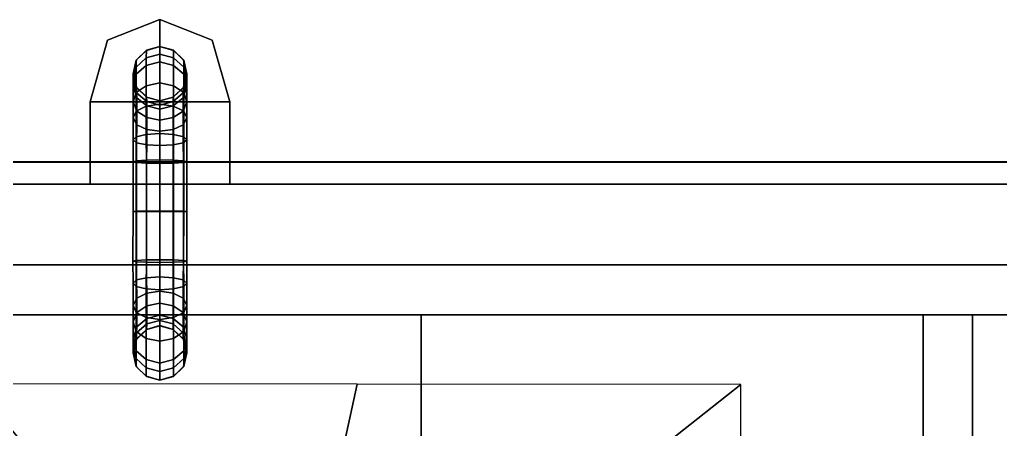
# Model space of a CAD drawing. Extents: x -9.3 to 15.5, y -7 to 5.4.
# Drawn here: x -3.966 to -1.533, y 4.392 to 5.408 of the extents above; entities that cross this region are included whole.
import ezdxf

# ---------------------------------------------------------------- set-up
doc = ezdxf.new("R2010")
doc.units = 0

msp = doc.modelspace()

# ---------------------------------------------------------------- linework, layer by layer
for points in [[(-3.6182, 5.2043, 10.2471), (-3.7915, 5.2043, 10.2471), (-3.7482, 5.3574, 10.2471), (-3.6182, 5.4085, 10.2471)], [(-3.6182, 5.2043, 10.5149), (-3.6182, 5.4085, 10.5149), (-3.7482, 5.3574, 10.5149), (-3.7915, 5.2043, 10.5149)], [(-3.6182, 5.2043, 2.357), (-3.7915, 5.2043, 2.357), (-3.7482, 5.3574, 2.357), (-3.6182, 5.4085, 2.357)], [(-3.6182, 5.2043, 2.6247), (-3.6182, 5.4085, 2.6247), (-3.7482, 5.3574, 2.6247), (-3.7915, 5.2043, 2.6247)], [(-3.6182, 5.4085, 10.381), (-3.7482, 5.3574, 10.381), (-3.7482, 5.3574, 10.5149), (-3.6182, 5.4085, 10.5149)], [(-3.6182, 5.4085, 10.381), (-3.6182, 5.4085, 10.2471), (-3.7482, 5.3574, 10.2471), (-3.7482, 5.3574, 10.381)], [(-3.6182, 5.4085, 2.4909), (-3.7482, 5.3574, 2.4909), (-3.7482, 5.3574, 2.6247), (-3.6182, 5.4085, 2.6247)], [(-3.6182, 5.4085, 2.4909), (-3.6182, 5.4085, 2.357), (-3.7482, 5.3574, 2.357), (-3.7482, 5.3574, 2.4909)], [(-3.6182, 5.4085, 10.381), (-3.6182, 5.4085, 10.5149), (-3.4882, 5.3574, 10.5149), (-3.4882, 5.3574, 10.381)], [(-3.6182, 5.4085, 10.381), (-3.4882, 5.3574, 10.381), (-3.4882, 5.3574, 10.2471), (-3.6182, 5.4085, 10.2471)], [(-3.6182, 5.2043, 10.2471), (-3.6182, 5.4085, 10.2471), (-3.4882, 5.3574, 10.2471), (-3.4449, 5.2043, 10.2471)], [(-3.6182, 5.2043, 10.5149), (-3.4449, 5.2043, 10.5149), (-3.4882, 5.3574, 10.5149), (-3.6182, 5.4085, 10.5149)], [(-3.6182, 5.4085, 2.4909), (-3.6182, 5.4085, 2.6247), (-3.4882, 5.3574, 2.6247), (-3.4882, 5.3574, 2.4909)], [(-3.6182, 5.4085, 2.4909), (-3.4882, 5.3574, 2.4909), (-3.4882, 5.3574, 2.357), (-3.6182, 5.4085, 2.357)], [(-3.6182, 5.2043, 2.357), (-3.6182, 5.4085, 2.357), (-3.4882, 5.3574, 2.357), (-3.4449, 5.2043, 2.357)], [(-3.6182, 5.2043, 2.6247), (-3.4449, 5.2043, 2.6247), (-3.4882, 5.3574, 2.6247), (-3.6182, 5.4085, 2.6247)], [(-3.7915, 5.2043, 10.381), (-3.7915, 5.2043, 10.5149), (-3.7482, 5.3574, 10.5149), (-3.7482, 5.3574, 10.381)], [(-3.7915, 5.2043, 10.381), (-3.7482, 5.3574, 10.381), (-3.7482, 5.3574, 10.2471), (-3.7915, 5.2043, 10.2471)], [(-3.7915, 5.2043, 2.4909), (-3.7915, 5.2043, 2.6247), (-3.7482, 5.3574, 2.6247), (-3.7482, 5.3574, 2.4909)], [(-3.7915, 5.2043, 2.4909), (-3.7482, 5.3574, 2.4909), (-3.7482, 5.3574, 2.357), (-3.7915, 5.2043, 2.357)], [(-3.4449, 5.2043, 10.381), (-3.4882, 5.3574, 10.381), (-3.4882, 5.3574, 10.5149), (-3.4449, 5.2043, 10.5149)], [(-3.4449, 5.2043, 10.381), (-3.4449, 5.2043, 10.2471), (-3.4882, 5.3574, 10.2471), (-3.4882, 5.3574, 10.381)], [(-3.4449, 5.2043, 2.4909), (-3.4882, 5.3574, 2.4909), (-3.4882, 5.3574, 2.6247), (-3.4449, 5.2043, 2.6247)], [(-3.4449, 5.2043, 2.4909), (-3.4449, 5.2043, 2.357), (-3.4882, 5.3574, 2.357), (-3.4882, 5.3574, 2.4909)], [(-3.6521, 5.3134, 11.0667), (-3.6519, 5.3321, 10.9959), (-3.6771, 5.3075, 10.9972), (-3.6773, 5.2903, 11.0611)], [(-3.6518, 5.3323, 5.484), (-3.6769, 5.3079, 5.4847), (-3.6771, 5.3075, 10.9972), (-3.6519, 5.3321, 10.9959)], [(-3.6518, 5.3323, 5.484), (-3.6516, 5.3325, -0.0279), (-3.6766, 5.3084, -0.0279), (-3.6769, 5.3079, 5.4847)], [(-3.6521, 5.3134, 11.0667), (-3.6182, 5.3228, 11.069), (-3.6182, 5.3421, 10.9954), (-3.6519, 5.3321, 10.9959)], [(-3.6518, 5.3323, 5.484), (-3.6519, 5.3321, 10.9959), (-3.6182, 5.3421, 10.9954), (-3.6182, 5.3421, 5.4838)], [(-3.6518, 5.3323, 5.484), (-3.6182, 5.3421, 5.4838), (-3.6182, 5.3421, -0.0279), (-3.6516, 5.3325, -0.0279)], [(-3.5843, 5.3134, 11.0667), (-3.5845, 5.3321, 10.9959), (-3.6182, 5.3421, 10.9954), (-3.6182, 5.3228, 11.069)], [(-3.5846, 5.3323, 5.484), (-3.5848, 5.3325, -0.0279), (-3.6182, 5.3421, -0.0279), (-3.6182, 5.3421, 5.4838)], [(-3.5846, 5.3323, 5.484), (-3.6182, 5.3421, 5.4838), (-3.6182, 5.3421, 10.9954), (-3.5845, 5.3321, 10.9959)], [(-3.5846, 5.3323, 5.484), (-3.5595, 5.3079, 5.4847), (-3.5598, 5.3084, -0.0279), (-3.5848, 5.3325, -0.0279)], [(-3.5846, 5.3323, 5.484), (-3.5845, 5.3321, 10.9959), (-3.5593, 5.3075, 10.9972), (-3.5595, 5.3079, 5.4847)], [(-3.5843, 5.3134, 11.0667), (-3.5591, 5.2903, 11.0611), (-3.5593, 5.3075, 10.9972), (-3.5845, 5.3321, 10.9959)], [(-3.685, 5.2741, 5.4856), (-3.6769, 5.3079, 5.4847), (-3.6766, 5.3084, -0.0279), (-3.685, 5.2746, -0.0279)], [(-3.685, 5.2741, 5.4856), (-3.685, 5.2735, 10.9992), (-3.6771, 5.3075, 10.9972), (-3.6769, 5.3079, 5.4847)], [(-3.685, 5.2586, 11.0535), (-3.6773, 5.2903, 11.0611), (-3.6771, 5.3075, 10.9972), (-3.685, 5.2735, 10.9992)], [(-3.6521, 5.3134, 11.0667), (-3.6773, 5.2903, 11.0611), (-3.6774, 5.2732, 11.125), (-3.6522, 5.2947, 11.1374)], [(-3.6521, 5.3134, 11.0667), (-3.6522, 5.2947, 11.1374), (-3.6182, 5.3035, 11.1425), (-3.6182, 5.3228, 11.069)], [(-3.5843, 5.3134, 11.0667), (-3.6182, 5.3228, 11.069), (-3.6182, 5.3035, 11.1425), (-3.5842, 5.2947, 11.1374)], [(-3.5843, 5.3134, 11.0667), (-3.5842, 5.2947, 11.1374), (-3.559, 5.2732, 11.125), (-3.5591, 5.2903, 11.0611)], [(-3.5514, 5.2741, 5.4856), (-3.5514, 5.2746, -0.0279), (-3.5598, 5.3084, -0.0279), (-3.5595, 5.3079, 5.4847)], [(-3.5514, 5.2741, 5.4856), (-3.5595, 5.3079, 5.4847), (-3.5593, 5.3075, 10.9972), (-3.5514, 5.2735, 10.9992)], [(-3.5514, 5.2586, 11.0535), (-3.5514, 5.2735, 10.9992), (-3.5593, 5.3075, 10.9972), (-3.5591, 5.2903, 11.0611)], [(-3.685, 5.2586, 11.0535), (-3.685, 5.2436, 11.1079), (-3.6774, 5.2732, 11.125), (-3.6773, 5.2903, 11.0611)], [(-3.6522, 5.2444, 11.188), (-3.6522, 5.2947, 11.1374), (-3.6774, 5.2732, 11.125), (-3.6774, 5.2274, 11.171)], [(-3.6522, 5.2444, 11.188), (-3.6182, 5.2513, 11.1949), (-3.6182, 5.3035, 11.1425), (-3.6522, 5.2947, 11.1374)], [(-3.5842, 5.2444, 11.188), (-3.5842, 5.2947, 11.1374), (-3.6182, 5.3035, 11.1425), (-3.6182, 5.2513, 11.1949)], [(-3.5842, 5.2444, 11.188), (-3.559, 5.2274, 11.171), (-3.559, 5.2732, 11.125), (-3.5842, 5.2947, 11.1374)], [(-3.5514, 5.2586, 11.0535), (-3.5591, 5.2903, 11.0611), (-3.559, 5.2732, 11.125), (-3.5514, 5.2436, 11.1079)], [(-3.685, 5.2741, 5.4856), (-3.685, 5.2746, -0.0279), (-3.6766, 5.2409, -0.0279), (-3.6764, 5.2403, 5.4867)], [(-3.685, 5.2741, 5.4856), (-3.6764, 5.2403, 5.4867), (-3.6763, 5.2398, 11.0013), (-3.685, 5.2735, 10.9992)], [(-3.685, 5.2586, 11.0535), (-3.685, 5.2735, 10.9992), (-3.6763, 5.2398, 11.0013), (-3.676, 5.2272, 11.0461)], [(-3.685, 5.2041, 11.1476), (-3.6774, 5.2274, 11.171), (-3.6774, 5.2732, 11.125), (-3.685, 5.2436, 11.1079)], [(-3.685, 5.2586, 11.0535), (-3.676, 5.2272, 11.0461), (-3.6758, 5.2146, 11.091), (-3.685, 5.2436, 11.1079)], [(-3.5514, 5.2586, 11.0535), (-3.5514, 5.2436, 11.1079), (-3.5606, 5.2146, 11.091), (-3.5603, 5.2272, 11.0461)], [(-3.5514, 5.2586, 11.0535), (-3.5603, 5.2272, 11.0461), (-3.5601, 5.2398, 11.0013), (-3.5514, 5.2735, 10.9992)], [(-3.5514, 5.2741, 5.4856), (-3.5514, 5.2735, 10.9992), (-3.5601, 5.2398, 11.0013), (-3.5599, 5.2403, 5.4867)], [(-3.5514, 5.2741, 5.4856), (-3.5599, 5.2403, 5.4867), (-3.5598, 5.2409, -0.0279), (-3.5514, 5.2746, -0.0279)], [(-3.5514, 5.2041, 11.1476), (-3.5514, 5.2436, 11.1079), (-3.559, 5.2732, 11.125), (-3.559, 5.2274, 11.171)], [(-3.685, 5.2041, 11.1476), (-3.685, 5.2436, 11.1079), (-3.6758, 5.2146, 11.091), (-3.6758, 5.1812, 11.1247)], [(-3.6522, 5.2444, 11.188), (-3.6774, 5.2274, 11.171), (-3.6774, 5.1815, 11.217), (-3.6522, 5.194, 11.2386)], [(-3.6514, 5.2164, 5.4875), (-3.6764, 5.2403, 5.4867), (-3.6766, 5.2409, -0.0279), (-3.6516, 5.2168, -0.0279)], [(-3.6514, 5.2164, 5.4875), (-3.6513, 5.216, 11.0029), (-3.6763, 5.2398, 11.0013), (-3.6764, 5.2403, 5.4867)], [(-3.6511, 5.2052, 11.0411), (-3.676, 5.2272, 11.0461), (-3.6763, 5.2398, 11.0013), (-3.6513, 5.216, 11.0029)], [(-3.6522, 5.2444, 11.188), (-3.6522, 5.194, 11.2386), (-3.6182, 5.1991, 11.2474), (-3.6182, 5.2513, 11.1949)], [(-3.5842, 5.2444, 11.188), (-3.6182, 5.2513, 11.1949), (-3.6182, 5.1991, 11.2474), (-3.5842, 5.194, 11.2386)], [(-3.5853, 5.2052, 11.0411), (-3.5851, 5.216, 11.0029), (-3.5601, 5.2398, 11.0013), (-3.5603, 5.2272, 11.0461)], [(-3.585, 5.2164, 5.4875), (-3.5599, 5.2403, 5.4867), (-3.5601, 5.2398, 11.0013), (-3.5851, 5.216, 11.0029)], [(-3.585, 5.2164, 5.4875), (-3.5848, 5.2168, -0.0279), (-3.5598, 5.2409, -0.0279), (-3.5599, 5.2403, 5.4867)], [(-3.5842, 5.2444, 11.188), (-3.5842, 5.194, 11.2386), (-3.559, 5.1815, 11.217), (-3.559, 5.2274, 11.171)], [(-3.5514, 5.2041, 11.1476), (-3.5606, 5.1812, 11.1247), (-3.5606, 5.2146, 11.091), (-3.5514, 5.2436, 11.1079)], [(-3.685, 5.2041, 11.1476), (-3.685, 5.1645, 11.1874), (-3.6774, 5.1815, 11.217), (-3.6774, 5.2274, 11.171)], [(-3.6511, 5.2052, 11.0411), (-3.6509, 5.1945, 11.0794), (-3.6758, 5.2146, 11.091), (-3.676, 5.2272, 11.0461)], [(-3.6509, 5.1653, 11.1088), (-3.6758, 5.1812, 11.1247), (-3.6758, 5.2146, 11.091), (-3.6509, 5.1945, 11.0794)], [(-3.6514, 5.2164, 5.4875), (-3.6516, 5.2168, -0.0279), (-3.6182, 5.2071, -0.0279), (-3.6182, 5.2069, 5.4878)], [(-3.6514, 5.2164, 5.4875), (-3.6182, 5.2069, 5.4878), (-3.6182, 5.2066, 11.0036), (-3.6513, 5.216, 11.0029)], [(-3.6511, 5.2052, 11.0411), (-3.6513, 5.216, 11.0029), (-3.6182, 5.2066, 11.0036), (-3.6182, 5.1966, 11.0392)], [(-3.585, 5.2164, 5.4875), (-3.6182, 5.2069, 5.4878), (-3.6182, 5.2071, -0.0279), (-3.5848, 5.2168, -0.0279)], [(-3.585, 5.2164, 5.4875), (-3.5851, 5.216, 11.0029), (-3.6182, 5.2066, 11.0036), (-3.6182, 5.2069, 5.4878)], [(-3.5853, 5.2052, 11.0411), (-3.6182, 5.1966, 11.0392), (-3.6182, 5.2066, 11.0036), (-3.5851, 5.216, 11.0029)], [(-3.5853, 5.2052, 11.0411), (-3.5603, 5.2272, 11.0461), (-3.5606, 5.2146, 11.091), (-3.5854, 5.1945, 11.0794)], [(-3.5854, 5.1653, 11.1088), (-3.5854, 5.1945, 11.0794), (-3.5606, 5.2146, 11.091), (-3.5606, 5.1812, 11.1247)], [(-3.5514, 5.2041, 11.1476), (-3.559, 5.2274, 11.171), (-3.559, 5.1815, 11.217), (-3.5514, 5.1645, 11.1874)], [(-3.7915, 5.2043, 10.381), (-3.7915, 5.0001, 10.381), (-3.7915, 5.0001, 10.5149), (-3.7915, 5.2043, 10.5149)], [(-3.7915, 5.2043, 10.381), (-3.7915, 5.2043, 10.2471), (-3.7915, 5.0001, 10.2471), (-3.7915, 5.0001, 10.381)], [(-3.6182, 5.2043, 10.2471), (-3.6182, 5.0001, 10.2471), (-3.7915, 5.0001, 10.2471), (-3.7915, 5.2043, 10.2471)], [(-3.6182, 5.2043, 10.5149), (-3.7915, 5.2043, 10.5149), (-3.7915, 5.0001, 10.5149), (-3.6182, 5.0001, 10.5149)], [(-3.7915, 5.2043, 2.4909), (-3.7915, 5.0001, 2.4909), (-3.7915, 5.0001, 2.6247), (-3.7915, 5.2043, 2.6247)], [(-3.7915, 5.2043, 2.4909), (-3.7915, 5.2043, 2.357), (-3.7915, 5.0001, 2.357), (-3.7915, 5.0001, 2.4909)], [(-3.6182, 5.2043, 2.357), (-3.6182, 5.0001, 2.357), (-3.7915, 5.0001, 2.357), (-3.7915, 5.2043, 2.357)], [(-3.6182, 5.2043, 2.6247), (-3.7915, 5.2043, 2.6247), (-3.7915, 5.0001, 2.6247), (-3.6182, 5.0001, 2.6247)], [(-3.685, 5.2041, 11.1476), (-3.6758, 5.1812, 11.1247), (-3.6758, 5.1478, 11.1583), (-3.685, 5.1645, 11.1874)], [(-3.6521, 5.1233, 11.2575), (-3.6522, 5.194, 11.2386), (-3.6774, 5.1815, 11.217), (-3.6773, 5.1177, 11.2344)], [(-3.6521, 5.1233, 11.2575), (-3.6182, 5.1256, 11.2669), (-3.6182, 5.1991, 11.2474), (-3.6522, 5.194, 11.2386)], [(-3.6511, 5.2052, 11.0411), (-3.6182, 5.1966, 11.0392), (-3.6182, 5.1867, 11.0748), (-3.6509, 5.1945, 11.0794)], [(-3.6509, 5.1653, 11.1088), (-3.6509, 5.1945, 11.0794), (-3.6182, 5.1867, 11.0748), (-3.6182, 5.1592, 11.1026)], [(-3.5853, 5.2052, 11.0411), (-3.5854, 5.1945, 11.0794), (-3.6182, 5.1867, 11.0748), (-3.6182, 5.1966, 11.0392)], [(-3.6182, 5.2043, 10.2471), (-3.4449, 5.2043, 10.2471), (-3.4449, 5.0001, 10.2471), (-3.6182, 5.0001, 10.2471)], [(-3.6182, 5.2043, 10.5149), (-3.6182, 5.0001, 10.5149), (-3.4449, 5.0001, 10.5149), (-3.4449, 5.2043, 10.5149)], [(-3.6182, 5.2043, 2.357), (-3.4449, 5.2043, 2.357), (-3.4449, 5.0001, 2.357), (-3.6182, 5.0001, 2.357)], [(-3.6182, 5.2043, 2.6247), (-3.6182, 5.0001, 2.6247), (-3.4449, 5.0001, 2.6247), (-3.4449, 5.2043, 2.6247)], [(-3.5843, 5.1233, 11.2575), (-3.5842, 5.194, 11.2386), (-3.6182, 5.1991, 11.2474), (-3.6182, 5.1256, 11.2669)], [(-3.5854, 5.1653, 11.1088), (-3.6182, 5.1592, 11.1026), (-3.6182, 5.1867, 11.0748), (-3.5854, 5.1945, 11.0794)], [(-3.5843, 5.1233, 11.2575), (-3.5591, 5.1177, 11.2344), (-3.559, 5.1815, 11.217), (-3.5842, 5.194, 11.2386)], [(-3.5514, 5.2041, 11.1476), (-3.5514, 5.1645, 11.1874), (-3.5606, 5.1478, 11.1583), (-3.5606, 5.1812, 11.1247)], [(-3.4449, 5.2043, 10.381), (-3.4449, 5.2043, 10.5149), (-3.4449, 5.0001, 10.5149), (-3.4449, 5.0001, 10.381)], [(-3.4449, 5.2043, 10.381), (-3.4449, 5.0001, 10.381), (-3.4449, 5.0001, 10.2471), (-3.4449, 5.2043, 10.2471)], [(-3.4449, 5.2043, 2.4909), (-3.4449, 5.2043, 2.6247), (-3.4449, 5.0001, 2.6247), (-3.4449, 5.0001, 2.4909)], [(-3.4449, 5.2043, 2.4909), (-3.4449, 5.0001, 2.4909), (-3.4449, 5.0001, 2.357), (-3.4449, 5.2043, 2.357)], [(-3.685, 5.1102, 11.2026), (-3.6773, 5.1177, 11.2344), (-3.6774, 5.1815, 11.217), (-3.685, 5.1645, 11.1874)], [(-3.685, 5.1102, 11.2026), (-3.685, 5.1645, 11.1874), (-3.6758, 5.1478, 11.1583), (-3.676, 5.1029, 11.1712)], [(-3.6509, 5.1653, 11.1088), (-3.6509, 5.1362, 11.1381), (-3.6758, 5.1478, 11.1583), (-3.6758, 5.1812, 11.1247)], [(-3.6509, 5.1653, 11.1088), (-3.6182, 5.1592, 11.1026), (-3.6182, 5.1317, 11.1303), (-3.6509, 5.1362, 11.1381)], [(-3.5854, 5.1653, 11.1088), (-3.5854, 5.1362, 11.1381), (-3.6182, 5.1317, 11.1303), (-3.6182, 5.1592, 11.1026)], [(-3.5854, 5.1653, 11.1088), (-3.5606, 5.1812, 11.1247), (-3.5606, 5.1478, 11.1583), (-3.5854, 5.1362, 11.1381)], [(-3.5514, 5.1102, 11.2026), (-3.5603, 5.1029, 11.1712), (-3.5606, 5.1478, 11.1583), (-3.5514, 5.1645, 11.1874)], [(-3.5514, 5.1102, 11.2026), (-3.5514, 5.1645, 11.1874), (-3.559, 5.1815, 11.217), (-3.5591, 5.1177, 11.2344)], [(-3.6511, 5.098, 11.1492), (-3.676, 5.1029, 11.1712), (-3.6758, 5.1478, 11.1583), (-3.6509, 5.1362, 11.1381)], [(-3.6511, 5.098, 11.1492), (-3.6509, 5.1362, 11.1381), (-3.6182, 5.1317, 11.1303), (-3.6182, 5.0961, 11.1406)], [(-3.5853, 5.098, 11.1492), (-3.6182, 5.0961, 11.1406), (-3.6182, 5.1317, 11.1303), (-3.5854, 5.1362, 11.1381)], [(-3.5853, 5.098, 11.1492), (-3.5854, 5.1362, 11.1381), (-3.5606, 5.1478, 11.1583), (-3.5603, 5.1029, 11.1712)], [(-3.685, 5.1102, 11.2026), (-3.685, 5.056, 11.2178), (-3.6771, 5.0539, 11.2519), (-3.6773, 5.1177, 11.2344)], [(-3.685, 5.1102, 11.2026), (-3.676, 5.1029, 11.1712), (-3.6762, 5.0581, 11.1841), (-3.685, 5.056, 11.2178)], [(-3.6521, 5.1233, 11.2575), (-3.6773, 5.1177, 11.2344), (-3.6771, 5.0539, 11.2519), (-3.6519, 5.0526, 11.2765)], [(-3.6521, 5.1233, 11.2575), (-3.6519, 5.0526, 11.2765), (-3.6182, 5.0522, 11.2864), (-3.6182, 5.1256, 11.2669)], [(-3.5843, 5.1233, 11.2575), (-3.6182, 5.1256, 11.2669), (-3.6182, 5.0522, 11.2864), (-3.5845, 5.0526, 11.2765)], [(-3.5843, 5.1233, 11.2575), (-3.5845, 5.0526, 11.2765), (-3.5593, 5.0539, 11.2519), (-3.5591, 5.1177, 11.2344)], [(-3.5514, 5.1102, 11.2026), (-3.5514, 5.056, 11.2178), (-3.5601, 5.0581, 11.1841), (-3.5603, 5.1029, 11.1712)], [(-3.5514, 5.1102, 11.2026), (-3.5591, 5.1177, 11.2344), (-3.5593, 5.0539, 11.2519), (-3.5514, 5.056, 11.2178)], [(-3.6511, 5.098, 11.1492), (-3.6513, 5.0598, 11.1603), (-3.6762, 5.0581, 11.1841), (-3.676, 5.1029, 11.1712)], [(-3.6511, 5.098, 11.1492), (-3.6182, 5.0961, 11.1406), (-3.6182, 5.0605, 11.1509), (-3.6513, 5.0598, 11.1603)], [(-3.5853, 5.098, 11.1492), (-3.5851, 5.0598, 11.1603), (-3.6182, 5.0605, 11.1509), (-3.6182, 5.0961, 11.1406)], [(-3.5853, 5.098, 11.1492), (-3.5603, 5.1029, 11.1712), (-3.5601, 5.0581, 11.1841), (-3.5851, 5.0598, 11.1603)], [(-8.3912, 4.8, 11), (5.2088, 4.8, 11), (5.4796, 5.0556, 11), (-8.6621, 5.0556, 11)], [(5.4796, 5.0556, 11), (5.4788, 5.055, 11), (-8.6612, 5.055, 11), (-8.6621, 5.0556, 11)], [(5.4788, 5.055, 10.8), (5.4088, 5, 10.8), (-8.5915, 5.0002, 10.8), (-8.6612, 5.055, 10.8)], [(5.4788, 5.055, 11), (5.4788, 5.055, 10.8), (-8.6612, 5.055, 10.8), (-8.6612, 5.055, 11)], [(-3.685, 4.9327, 11.218), (-3.685, 5.056, 11.2178), (-3.6762, 5.0581, 11.1841), (-3.6763, 4.9329, 11.1843)], [(-3.685, 4.9327, 11.218), (-3.6771, 4.9325, 11.2519), (-3.6771, 5.0539, 11.2519), (-3.685, 5.056, 11.2178)], [(-3.6519, 4.9324, 11.2765), (-3.6519, 5.0526, 11.2765), (-3.6771, 5.0539, 11.2519), (-3.6771, 4.9325, 11.2519)], [(-3.6513, 4.9331, 11.1605), (-3.6763, 4.9329, 11.1843), (-3.6762, 5.0581, 11.1841), (-3.6513, 5.0598, 11.1603)], [(-3.6519, 4.9324, 11.2765), (-3.6182, 4.9324, 11.2864), (-3.6182, 5.0522, 11.2864), (-3.6519, 5.0526, 11.2765)], [(-3.6513, 4.9331, 11.1605), (-3.6513, 5.0598, 11.1603), (-3.6182, 5.0605, 11.1509), (-3.6182, 4.9333, 11.151)], [(-3.5851, 4.9331, 11.1604), (-3.6182, 4.9333, 11.151), (-3.6182, 5.0605, 11.1509), (-3.5851, 5.0598, 11.1603)], [(-3.5845, 4.9324, 11.2765), (-3.5845, 5.0526, 11.2765), (-3.6182, 5.0522, 11.2864), (-3.6182, 4.9324, 11.2864)], [(-3.5851, 4.9331, 11.1604), (-3.5851, 5.0598, 11.1603), (-3.5601, 5.0581, 11.1841), (-3.5601, 4.9329, 11.1843)], [(-3.5845, 4.9324, 11.2765), (-3.5593, 4.9325, 11.2519), (-3.5593, 5.0539, 11.2519), (-3.5845, 5.0526, 11.2765)], [(-3.5514, 4.9327, 11.218), (-3.5601, 4.9329, 11.1843), (-3.5601, 5.0581, 11.1841), (-3.5514, 5.056, 11.2178)], [(-3.5514, 4.9327, 11.218), (-3.5514, 5.056, 11.2178), (-3.5593, 5.0539, 11.2519), (-3.5593, 4.9325, 11.2519)], [(5.4088, 5, 10.8), (5.4088, 5, 5.5), (-8.5912, 5, 5.5), (-8.5915, 5.0002, 10.8)], [(5.4088, 5, 5.5), (5.4088, 5, 1.1), (-8.5912, 5, 1.1), (-8.5912, 5, 5.5)], [(5.4088, 5, 1.1), (5.4088, 5), (-8.5912, 5), (-8.5912, 5, 1.1)], [(-3.685, 4.9327, 11.218), (-3.6763, 4.9329, 11.1843), (-3.6764, 4.8077, 11.1844), (-3.6851, 4.8095, 11.2181)], [(-3.685, 4.9327, 11.218), (-3.6851, 4.8095, 11.2181), (-3.677, 4.8111, 11.252), (-3.6771, 4.9325, 11.2519)], [(-3.6519, 4.9324, 11.2765), (-3.6771, 4.9325, 11.2519), (-3.677, 4.8111, 11.252), (-3.6519, 4.8123, 11.2765)], [(-3.6513, 4.9331, 11.1605), (-3.6514, 4.8065, 11.1606), (-3.6764, 4.8077, 11.1844), (-3.6763, 4.9329, 11.1843)], [(-3.6519, 4.9324, 11.2765), (-3.6519, 4.8123, 11.2765), (-3.6182, 4.8127, 11.2864), (-3.6182, 4.9324, 11.2864)], [(-3.6513, 4.9331, 11.1605), (-3.6182, 4.9333, 11.151), (-3.6182, 4.806, 11.1511), (-3.6514, 4.8065, 11.1606)], [(-3.5851, 4.9331, 11.1604), (-3.585, 4.8065, 11.1606), (-3.6182, 4.806, 11.1511), (-3.6182, 4.9333, 11.151)], [(-3.5845, 4.9324, 11.2765), (-3.6182, 4.9324, 11.2864), (-3.6182, 4.8127, 11.2864), (-3.5845, 4.8123, 11.2765)], [(-3.5851, 4.9331, 11.1604), (-3.5601, 4.9329, 11.1843), (-3.56, 4.8077, 11.1844), (-3.585, 4.8065, 11.1606)], [(-3.5845, 4.9324, 11.2765), (-3.5845, 4.8123, 11.2765), (-3.5594, 4.8111, 11.252), (-3.5593, 4.9325, 11.2519)], [(-3.5514, 4.9327, 11.218), (-3.5513, 4.8095, 11.2181), (-3.56, 4.8077, 11.1844), (-3.5601, 4.9329, 11.1843)], [(-3.5514, 4.9327, 11.218), (-3.5593, 4.9325, 11.2519), (-3.5594, 4.8111, 11.252), (-3.5513, 4.8095, 11.2181)], [(5.2088, -5.8, 10.2), (5.2088, 4.8, 10.2), (-8.3912, 4.8, 10.2), (-8.3912, -5.8, 10.2)], [(5.2088, 4.8, 11), (-8.3912, 4.8, 11), (-8.3912, 4.8, 10.2), (5.2088, 4.8, 10.2)], [(-3.685, 4.7546, 11.2052), (-3.6772, 4.7466, 11.2368), (-3.677, 4.8111, 11.252), (-3.6851, 4.8095, 11.2181)], [(-3.685, 4.7546, 11.2052), (-3.6851, 4.8095, 11.2181), (-3.6764, 4.8077, 11.1844), (-3.6761, 4.7625, 11.174)], [(-3.6521, 4.7408, 11.2597), (-3.6519, 4.8123, 11.2765), (-3.677, 4.8111, 11.252), (-3.6772, 4.7466, 11.2368)], [(-3.6512, 4.768, 11.1522), (-3.6761, 4.7625, 11.174), (-3.6764, 4.8077, 11.1844), (-3.6514, 4.8065, 11.1606)], [(-3.6521, 4.7408, 11.2597), (-3.6182, 4.7384, 11.2691), (-3.6182, 4.8127, 11.2864), (-3.6519, 4.8123, 11.2765)], [(-3.6512, 4.768, 11.1522), (-3.6514, 4.8065, 11.1606), (-3.6182, 4.806, 11.1511), (-3.6182, 4.7702, 11.1437)], [(-3.5843, 4.7408, 11.2597), (-3.5845, 4.8123, 11.2765), (-3.6182, 4.8127, 11.2864), (-3.6182, 4.7384, 11.2691)], [(-3.5852, 4.768, 11.1522), (-3.6182, 4.7702, 11.1437), (-3.6182, 4.806, 11.1511), (-3.585, 4.8065, 11.1606)], [(-3.5852, 4.768, 11.1522), (-3.585, 4.8065, 11.1606), (-3.56, 4.8077, 11.1844), (-3.5603, 4.7625, 11.174)], [(-3.5843, 4.7408, 11.2597), (-3.5591, 4.7466, 11.2368), (-3.5594, 4.8111, 11.252), (-3.5845, 4.8123, 11.2765)], [(-3.5514, 4.7546, 11.2052), (-3.5603, 4.7625, 11.174), (-3.56, 4.8077, 11.1844), (-3.5513, 4.8095, 11.2181)], [(-3.5514, 4.7546, 11.2052), (-3.5513, 4.8095, 11.2181), (-3.5594, 4.8111, 11.252), (-3.5591, 4.7466, 11.2368)], [(-3.6512, 4.768, 11.1522), (-3.6182, 4.7702, 11.1437), (-3.6182, 4.7344, 11.1363), (-3.651, 4.7295, 11.1439)], [(-3.5852, 4.768, 11.1522), (-3.5854, 4.7295, 11.1439), (-3.6182, 4.7344, 11.1363), (-3.6182, 4.7702, 11.1437)], [(-3.685, 4.7546, 11.2052), (-3.6761, 4.7625, 11.174), (-3.6758, 4.7172, 11.1636), (-3.685, 4.6997, 11.1923)], [(-3.685, 4.7546, 11.2052), (-3.685, 4.6997, 11.1923), (-3.6774, 4.682, 11.2216), (-3.6772, 4.7466, 11.2368)], [(-3.6521, 4.7408, 11.2597), (-3.6772, 4.7466, 11.2368), (-3.6774, 4.682, 11.2216), (-3.6522, 4.6693, 11.243)], [(-3.6512, 4.768, 11.1522), (-3.651, 4.7295, 11.1439), (-3.6758, 4.7172, 11.1636), (-3.6761, 4.7625, 11.174)], [(-3.5852, 4.768, 11.1522), (-3.5603, 4.7625, 11.174), (-3.5605, 4.7172, 11.1636), (-3.5854, 4.7295, 11.1439)], [(-3.5843, 4.7408, 11.2597), (-3.5842, 4.6693, 11.243), (-3.5589, 4.682, 11.2216), (-3.5591, 4.7466, 11.2368)], [(-3.5514, 4.7546, 11.2052), (-3.5514, 4.6997, 11.1923), (-3.5605, 4.7172, 11.1636), (-3.5603, 4.7625, 11.174)], [(-3.5514, 4.7546, 11.2052), (-3.5591, 4.7466, 11.2368), (-3.5589, 4.682, 11.2216), (-3.5514, 4.6997, 11.1923)], [(-3.651, 4.6983, 11.1167), (-3.6758, 4.6818, 11.132), (-3.6758, 4.7172, 11.1636), (-3.651, 4.7295, 11.1439)], [(-3.6521, 4.7408, 11.2597), (-3.6522, 4.6693, 11.243), (-3.6182, 4.6641, 11.2517), (-3.6182, 4.7384, 11.2691)], [(-3.651, 4.6983, 11.1167), (-3.651, 4.7295, 11.1439), (-3.6182, 4.7344, 11.1363), (-3.6182, 4.7048, 11.1108)], [(-3.5843, 4.7408, 11.2597), (-3.6182, 4.7384, 11.2691), (-3.6182, 4.6641, 11.2517), (-3.5842, 4.6693, 11.243)], [(-3.5854, 4.6983, 11.1167), (-3.6182, 4.7048, 11.1108), (-3.6182, 4.7344, 11.1363), (-3.5854, 4.7295, 11.1439)], [(-3.5854, 4.6983, 11.1167), (-3.5854, 4.7295, 11.1439), (-3.5605, 4.7172, 11.1636), (-3.5605, 4.6818, 11.132)], [(-3.685, 4.6583, 11.1544), (-3.685, 4.6997, 11.1923), (-3.6758, 4.7172, 11.1636), (-3.6758, 4.6818, 11.132)], [(-3.685, 4.6583, 11.1544), (-3.6774, 4.6345, 11.1772), (-3.6774, 4.682, 11.2216), (-3.685, 4.6997, 11.1923)], [(-3.651, 4.6983, 11.1167), (-3.651, 4.667, 11.0894), (-3.6758, 4.6465, 11.1003), (-3.6758, 4.6818, 11.132)], [(-3.651, 4.6983, 11.1167), (-3.6182, 4.7048, 11.1108), (-3.6182, 4.6751, 11.0852), (-3.651, 4.667, 11.0894)], [(-3.5854, 4.6983, 11.1167), (-3.5854, 4.667, 11.0894), (-3.6182, 4.6751, 11.0852), (-3.6182, 4.7048, 11.1108)], [(-3.5854, 4.6983, 11.1167), (-3.5605, 4.6818, 11.132), (-3.5605, 4.6465, 11.1003), (-3.5854, 4.667, 11.0894)], [(-3.5514, 4.6583, 11.1544), (-3.5605, 4.6818, 11.132), (-3.5605, 4.7172, 11.1636), (-3.5514, 4.6997, 11.1923)], [(-3.5514, 4.6583, 11.1544), (-3.5514, 4.6997, 11.1923), (-3.5589, 4.682, 11.2216), (-3.5589, 4.6345, 11.1772)], [(-2.9703, 3.6178, 10.7416), (-2.9703, 4.676, 10.7416), (-4.216, 4.676, 10.5919), (-4.216, 3.6178, 10.5919)], [(-3.3855, 4.676, 10.5606), (-4.216, 4.676, 10.3953), (-4.216, 4.676, 10.5919), (-2.9703, 4.676, 10.7416)], [(-3.3855, 4.676, 10.5606), (-2.9703, 4.676, 10.545), (-4.216, 4.676, 10.1986), (-4.216, 4.676, 10.3953)], [(-1.6025, 4.676, 10.545), (-1.6025, 4.676, 10.1986), (-4.216, 4.676, 10.1986), (-2.9703, 4.676, 10.545)], [(-3.685, 4.6583, 11.1544), (-3.6758, 4.6818, 11.132), (-3.6758, 4.6465, 11.1003), (-3.685, 4.617, 11.1164)], [(-3.6522, 4.6173, 11.194), (-3.6522, 4.6693, 11.243), (-3.6774, 4.682, 11.2216), (-3.6774, 4.6345, 11.1772)], [(-3.6511, 4.6535, 11.0515), (-3.651, 4.667, 11.0894), (-3.6182, 4.6751, 11.0852), (-3.6182, 4.6622, 11.0498)], [(-3.5853, 4.6535, 11.0515), (-3.6182, 4.6622, 11.0498), (-3.6182, 4.6751, 11.0852), (-3.5854, 4.667, 11.0894)], [(-3.5842, 4.6173, 11.194), (-3.5589, 4.6345, 11.1772), (-3.5589, 4.682, 11.2216), (-3.5842, 4.6693, 11.243)], [(-3.5514, 4.6583, 11.1544), (-3.5514, 4.617, 11.1164), (-3.5605, 4.6465, 11.1003), (-3.5605, 4.6818, 11.132)], [(-3.3855, 4.676, 10.5606), (-2.9703, 4.676, 10.7416), (-1.7247, 4.676, 10.8914), (-2.9703, 4.676, 10.545)], [(-2.9703, 3.6178, 10.7416), (-1.7247, 3.6178, 10.8914), (-1.7247, 4.676, 10.8914), (-2.9703, 4.676, 10.7416)], [(-1.6025, 4.676, 10.545), (-2.9703, 4.676, 10.545), (-1.7247, 4.676, 10.8914), (-1.6025, 4.676, 10.8914)], [(-1.6025, 3.6178, 10.8914), (-1.6025, 4.676, 10.8914), (-1.7247, 4.676, 10.8914), (-1.7247, 3.6178, 10.8914)], [(-1.6025, 3.6178, 10.8914), (-1.4803, 3.6178, 10.8914), (-1.4803, 4.676, 10.8914), (-1.6025, 4.676, 10.8914)], [(-1.6025, 4.676, 10.545), (-1.6025, 4.676, 10.8914), (-1.4803, 4.676, 10.8914), (-0.2346, 4.676, 10.545)], [(-1.6025, 4.676, 10.545), (-0.2346, 4.676, 10.545), (1.0111, 4.676, 10.1986), (-1.6025, 4.676, 10.1986)], [(-3.685, 4.6583, 11.1544), (-3.685, 4.617, 11.1164), (-3.6774, 4.5871, 11.1329), (-3.6774, 4.6345, 11.1772)], [(-3.6511, 4.6535, 11.0515), (-3.6512, 4.64, 11.0135), (-3.6761, 4.6162, 11.0115), (-3.676, 4.6313, 11.0559)], [(-3.6511, 4.6535, 11.0515), (-3.676, 4.6313, 11.0559), (-3.6758, 4.6465, 11.1003), (-3.651, 4.667, 11.0894)], [(-3.6522, 4.6173, 11.194), (-3.6182, 4.6103, 11.2009), (-3.6182, 4.6641, 11.2517), (-3.6522, 4.6693, 11.243)], [(-3.6514, 4.6394, 10.6164), (-3.6182, 4.6489, 10.6168), (-3.6182, 4.6485, 10.2192), (-3.6516, 4.6389, 10.2192)], [(-3.6514, 4.6394, 10.6164), (-3.6512, 4.64, 11.0135), (-3.6182, 4.6493, 11.0144), (-3.6182, 4.6489, 10.6168)], [(-3.6511, 4.6535, 11.0515), (-3.6182, 4.6622, 11.0498), (-3.6182, 4.6493, 11.0144), (-3.6512, 4.64, 11.0135)], [(-3.5842, 4.6173, 11.194), (-3.5842, 4.6693, 11.243), (-3.6182, 4.6641, 11.2517), (-3.6182, 4.6103, 11.2009)], [(-3.5853, 4.6535, 11.0515), (-3.5852, 4.64, 11.0135), (-3.6182, 4.6493, 11.0144), (-3.6182, 4.6622, 11.0498)], [(-3.585, 4.6394, 10.6164), (-3.6182, 4.6489, 10.6168), (-3.6182, 4.6493, 11.0144), (-3.5852, 4.64, 11.0135)], [(-3.585, 4.6394, 10.6164), (-3.5848, 4.6389, 10.2192), (-3.6182, 4.6485, 10.2192), (-3.6182, 4.6489, 10.6168)], [(-3.5853, 4.6535, 11.0515), (-3.5854, 4.667, 11.0894), (-3.5605, 4.6465, 11.1003), (-3.5604, 4.6313, 11.0559)], [(-3.5853, 4.6535, 11.0515), (-3.5604, 4.6313, 11.0559), (-3.5602, 4.6162, 11.0115), (-3.5852, 4.64, 11.0135)], [(-3.5514, 4.6583, 11.1544), (-3.5589, 4.6345, 11.1772), (-3.5589, 4.5871, 11.1329), (-3.5514, 4.617, 11.1164)], [(-3.685, 4.5997, 11.0627), (-3.685, 4.617, 11.1164), (-3.6758, 4.6465, 11.1003), (-3.676, 4.6313, 11.0559)], [(-3.685, 4.5997, 11.0627), (-3.676, 4.6313, 11.0559), (-3.6761, 4.6162, 11.0115), (-3.685, 4.5824, 11.0089)], [(-3.6522, 4.6173, 11.194), (-3.6774, 4.6345, 11.1772), (-3.6774, 4.5871, 11.1329), (-3.6522, 4.5653, 11.1451)], [(-3.6514, 4.6394, 10.6164), (-3.6516, 4.6389, 10.2192), (-3.6766, 4.6148, 10.2192), (-3.6764, 4.6155, 10.6153)], [(-3.6514, 4.6394, 10.6164), (-3.6764, 4.6155, 10.6153), (-3.6761, 4.6162, 11.0115), (-3.6512, 4.64, 11.0135)], [(-3.585, 4.6394, 10.6164), (-3.5852, 4.64, 11.0135), (-3.5602, 4.6162, 11.0115), (-3.56, 4.6155, 10.6153)], [(-3.585, 4.6394, 10.6164), (-3.56, 4.6155, 10.6153), (-3.5598, 4.6148, 10.2192), (-3.5848, 4.6389, 10.2192)], [(-3.5842, 4.6173, 11.194), (-3.5842, 4.5653, 11.1451), (-3.5589, 4.5871, 11.1329), (-3.5589, 4.6345, 11.1772)], [(-3.5514, 4.5997, 11.0627), (-3.5604, 4.6313, 11.0559), (-3.5605, 4.6465, 11.1003), (-3.5514, 4.617, 11.1164)], [(-3.5514, 4.5997, 11.0627), (-3.5514, 4.5824, 11.0089), (-3.5602, 4.6162, 11.0115), (-3.5604, 4.6313, 11.0559)], [(-3.685, 4.5997, 11.0627), (-3.6773, 4.5676, 11.0698), (-3.6774, 4.5871, 11.1329), (-3.685, 4.617, 11.1164)], [(-3.685, 4.5817, 10.6141), (-3.685, 4.5824, 11.0089), (-3.6761, 4.6162, 11.0115), (-3.6764, 4.6155, 10.6153)], [(-3.685, 4.5817, 10.6141), (-3.6764, 4.6155, 10.6153), (-3.6766, 4.6148, 10.2192), (-3.685, 4.581, 10.2192)], [(-3.685, 4.5997, 11.0627), (-3.685, 4.5824, 11.0089), (-3.6771, 4.5482, 11.0066), (-3.6773, 4.5676, 11.0698)], [(-3.6522, 4.6173, 11.194), (-3.6522, 4.5653, 11.1451), (-3.6182, 4.5565, 11.1501), (-3.6182, 4.6103, 11.2009)], [(-3.5842, 4.6173, 11.194), (-3.6182, 4.6103, 11.2009), (-3.6182, 4.5565, 11.1501), (-3.5842, 4.5653, 11.1451)], [(-3.5514, 4.5817, 10.6141), (-3.56, 4.6155, 10.6153), (-3.5602, 4.6162, 11.0115), (-3.5514, 4.5824, 11.0089)], [(-3.5514, 4.5817, 10.6141), (-3.5514, 4.581, 10.2192), (-3.5598, 4.6148, 10.2192), (-3.56, 4.6155, 10.6153)], [(-3.5514, 4.5997, 11.0627), (-3.5591, 4.5676, 11.0698), (-3.5593, 4.5482, 11.0066), (-3.5514, 4.5824, 11.0089)], [(-3.5514, 4.5997, 11.0627), (-3.5514, 4.617, 11.1164), (-3.5589, 4.5871, 11.1329), (-3.5591, 4.5676, 11.0698)], [(-3.685, 4.5817, 10.6141), (-3.6769, 4.5478, 10.6129), (-3.6771, 4.5482, 11.0066), (-3.685, 4.5824, 11.0089)], [(-3.685, 4.5817, 10.6141), (-3.685, 4.581, 10.2192), (-3.6766, 4.5473, 10.2192), (-3.6769, 4.5478, 10.6129)], [(-3.6521, 4.5444, 11.0751), (-3.6522, 4.5653, 11.1451), (-3.6774, 4.5871, 11.1329), (-3.6773, 4.5676, 11.0698)], [(-3.5843, 4.5444, 11.0751), (-3.5591, 4.5676, 11.0698), (-3.5589, 4.5871, 11.1329), (-3.5842, 4.5653, 11.1451)], [(-3.5514, 4.5817, 10.6141), (-3.5595, 4.5478, 10.6129), (-3.5598, 4.5473, 10.2192), (-3.5514, 4.581, 10.2192)], [(-3.5514, 4.5817, 10.6141), (-3.5514, 4.5824, 11.0089), (-3.5593, 4.5482, 11.0066), (-3.5595, 4.5478, 10.6129)], [(-3.6521, 4.5444, 11.0751), (-3.6773, 4.5676, 11.0698), (-3.6771, 4.5482, 11.0066), (-3.652, 4.5235, 11.0051)], [(-3.6521, 4.5444, 11.0751), (-3.6182, 4.535, 11.0774), (-3.6182, 4.5565, 11.1501), (-3.6522, 4.5653, 11.1451)], [(-3.5843, 4.5444, 11.0751), (-3.5842, 4.5653, 11.1451), (-3.6182, 4.5565, 11.1501), (-3.6182, 4.535, 11.0774)], [(-3.5843, 4.5444, 11.0751), (-3.5844, 4.5235, 11.0051), (-3.5593, 4.5482, 11.0066), (-3.5591, 4.5676, 11.0698)], [(-3.6518, 4.5234, 10.6122), (-3.652, 4.5235, 11.0051), (-3.6771, 4.5482, 11.0066), (-3.6769, 4.5478, 10.6129)], [(-3.6518, 4.5234, 10.6122), (-3.6769, 4.5478, 10.6129), (-3.6766, 4.5473, 10.2192), (-3.6516, 4.5232, 10.2192)], [(-3.6521, 4.5444, 11.0751), (-3.652, 4.5235, 11.0051), (-3.6182, 4.5135, 11.0046), (-3.6182, 4.535, 11.0774)], [(-3.5843, 4.5444, 11.0751), (-3.6182, 4.535, 11.0774), (-3.6182, 4.5135, 11.0046), (-3.5844, 4.5235, 11.0051)], [(-3.5846, 4.5234, 10.6122), (-3.5848, 4.5232, 10.2192), (-3.5598, 4.5473, 10.2192), (-3.5595, 4.5478, 10.6129)], [(-3.5846, 4.5234, 10.6122), (-3.5595, 4.5478, 10.6129), (-3.5593, 4.5482, 11.0066), (-3.5844, 4.5235, 11.0051)], [(-3.9641, 4.364, 10.8452), (-4.0817, 4.5049, 10.5851), (-4.0825, 3.5994, 10.5848), (-3.9647, 3.5992, 10.845)], [(-4.0817, 4.5049, 10.5851), (-3.9641, 4.364, 10.8452), (-3.1597, 4.3632, 10.9461), (-3.1293, 4.504, 10.7045)], [(-3.6518, 4.5234, 10.6122), (-3.6182, 4.5135, 10.6119), (-3.6182, 4.5135, 11.0046), (-3.652, 4.5235, 11.0051)], [(-3.6518, 4.5234, 10.6122), (-3.6516, 4.5232, 10.2192), (-3.6182, 4.5136, 10.2192), (-3.6182, 4.5135, 10.6119)], [(-3.5846, 4.5234, 10.6122), (-3.5844, 4.5235, 11.0051), (-3.6182, 4.5135, 11.0046), (-3.6182, 4.5135, 10.6119)], [(-3.5846, 4.5234, 10.6122), (-3.6182, 4.5135, 10.6119), (-3.6182, 4.5136, 10.2192), (-3.5848, 4.5232, 10.2192)], [(-3.1293, 4.504, 10.7045), (-3.1597, 4.3632, 10.9461), (-2.3553, 4.3625, 11.0469), (-2.1769, 4.5031, 10.8238)], [(-2.1769, 4.5031, 10.8238), (-2.3553, 4.3625, 11.0469), (-2.356, 3.5977, 11.0467), (-2.1777, 3.5977, 10.8236)]]:
    msp.add_3dface(points)

doc.saveas('drawing.dxf')
